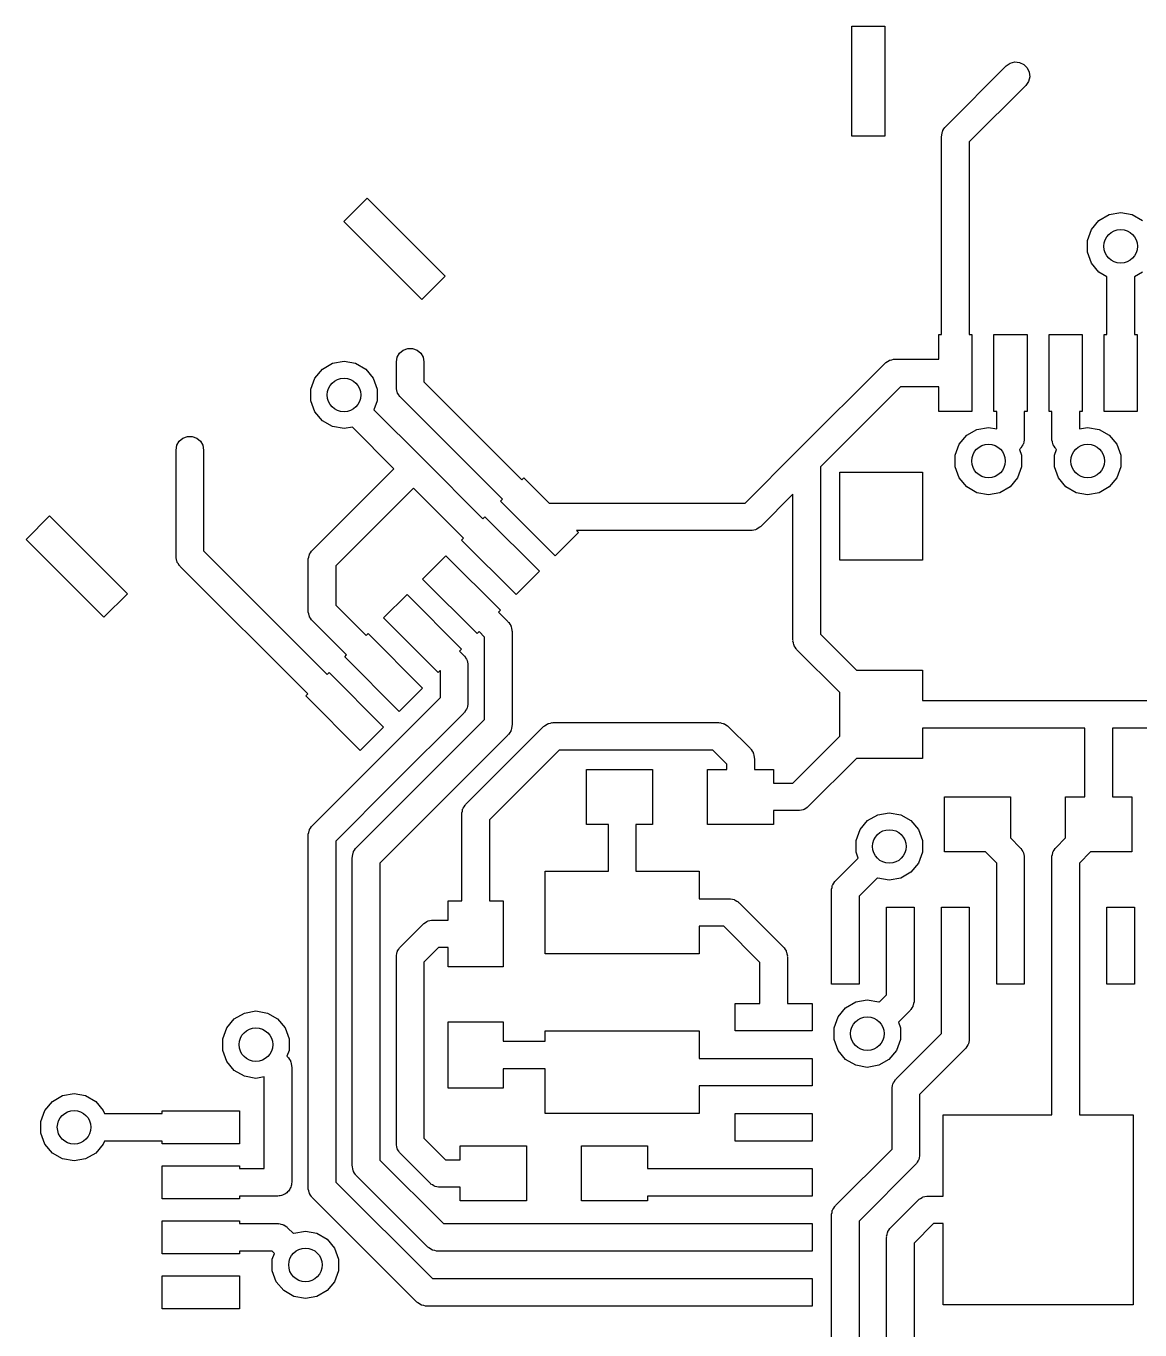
# Model space of a CAD drawing. Extents: x 80.2 to 131.1, y -111.7 to -88.6.
# Drawn here: x 90.81 to 100.92, y -101.09 to -89.25 of the extents above; entities that cross this region are included whole.
import ezdxf

# ---------------------------------------------------------------- set-up
doc = ezdxf.new("R2010")
doc.units = 0
doc.header["$MEASUREMENT"] = 0
doc.layers.add('BLACK', color=7, linetype='CONTINUOUS')

msp = doc.modelspace()

# ---------------------------------------------------------------- linework, layer by layer
at = {"layer": 'Black'}
for p, q in [((98.31, -90.25), (98.31, -89.25)), ((98.31, -89.25), (98.61, -89.25)), ((98.61, -89.25), (98.61, -90.25)), ((99.1616, -90.1616), (99.7116, -89.6116)), ((99.7116, -89.6116), (99.7472, -89.5867)), ((99.7472, -89.5867), (99.7891, -89.5755)), ((99.7891, -89.5755), (99.8324, -89.5793)), ((99.8324, -89.5793), (99.8717, -89.5976)), ((99.8717, -89.5976), (99.9024, -89.6283)), ((99.9024, -89.6283), (99.9207, -89.6676)), ((99.9245, -89.7109), (99.9133, -89.7528)), ((99.9207, -89.6676), (99.9245, -89.7109)), ((99.8884, -89.7884), (99.375, -90.3018)), ((99.9133, -89.7528), (99.8884, -89.7884)), ((99.1255, -90.2391), (99.1297, -90.2233)), ((99.1297, -90.2233), (99.1325, -90.2072)), ((99.1325, -90.2072), (99.1353, -90.2025)), ((99.1353, -90.2025), (99.1367, -90.1972)), ((99.1367, -90.1972), (99.1461, -90.1838)), ((99.1461, -90.1838), (99.1542, -90.1697)), ((99.1542, -90.1697), (99.1585, -90.1661)), ((99.1585, -90.1661), (99.1616, -90.1616)), ((98.61, -90.25), (98.31, -90.25)), ((99.125, -90.25), (99.126, -90.2446)), ((99.125, -92.05), (99.125, -90.25)), ((99.126, -90.2446), (99.1255, -90.2391)), ((99.375, -90.3018), (99.375, -92.05)), ((93.699, -91.0261), (93.9111, -90.814)), ((93.9111, -90.814), (94.6182, -91.5211)), ((94.4061, -91.7332), (93.699, -91.0261)), ((100.485, -91.097), (100.553, -91.0156)), ((100.553, -91.0156), (100.645, -90.9625)), ((100.645, -90.9625), (100.75, -90.944)), ((100.75, -90.944), (100.855, -90.9625)), ((100.855, -90.9625), (100.947, -91.0156)), ((100.449, -91.1969), (100.485, -91.097)), ((100.449, -91.3031), (100.449, -91.1969)), ((100.485, -91.403), (100.449, -91.3031)), ((100.553, -91.4844), (100.485, -91.403)), ((94.6182, -91.5211), (94.4061, -91.7332)), ((100.625, -91.5258), (100.553, -91.4844)), ((100.625, -92.05), (100.625, -91.5258)), ((100.947, -91.4844), (100.875, -91.5258)), ((100.875, -91.5258), (100.875, -92.05)), ((99.1, -92.275), (99.1, -92.05)), ((99.1, -92.05), (99.125, -92.05)), ((99.375, -92.05), (99.4, -92.05)), ((99.4, -92.05), (99.4, -92.75)), ((99.6, -92.75), (99.6, -92.05)), ((99.6, -92.05), (99.9, -92.05)), ((99.9, -92.05), (99.9, -92.75)), ((100.1, -92.75), (100.1, -92.05)), ((100.1, -92.05), (100.4, -92.05)), ((100.4, -92.05), (100.4, -92.75)), ((100.6, -92.75), (100.6, -92.05)), ((100.6, -92.05), (100.625, -92.05)), ((100.875, -92.05), (100.9, -92.05)), ((100.9, -92.05), (100.9, -92.75)), ((94.1825, -92.2572), (94.2042, -92.2197)), ((94.2042, -92.2197), (94.2375, -92.1917)), ((94.2375, -92.1917), (94.2783, -92.1769)), ((94.2783, -92.1769), (94.3217, -92.1769)), ((94.3217, -92.1769), (94.3625, -92.1917)), ((94.3625, -92.1917), (94.3958, -92.2197)), ((94.3958, -92.2197), (94.4175, -92.2572)), ((93.5033, -92.3656), (93.5954, -92.3125)), ((93.5954, -92.3125), (93.7, -92.294)), ((93.7, -92.294), (93.8046, -92.3125)), ((93.8046, -92.3125), (93.8967, -92.3656)), ((94.175, -92.3), (94.1825, -92.2572)), ((94.175, -92.5322), (94.175, -92.3)), ((94.4175, -92.2572), (94.425, -92.3)), ((94.425, -92.3), (94.425, -92.4805)), ((97.8116, -93.1116), (98.6116, -92.3116)), ((98.6116, -92.3116), (98.6161, -92.3085)), ((98.6161, -92.3085), (98.6197, -92.3042)), ((98.6197, -92.3042), (98.6338, -92.2961)), ((98.6338, -92.2961), (98.6472, -92.2867)), ((98.6472, -92.2867), (98.6525, -92.2853)), ((98.6525, -92.2853), (98.6572, -92.2825)), ((98.6572, -92.2825), (98.6733, -92.2797)), ((98.6733, -92.2797), (98.6891, -92.2755)), ((98.6891, -92.2755), (98.6946, -92.276)), ((98.6946, -92.276), (98.7, -92.275)), ((98.7, -92.275), (99.1, -92.275)), ((93.3987, -92.5469), (93.435, -92.447)), ((93.435, -92.447), (93.5033, -92.3656)), ((93.8967, -92.3656), (93.965, -92.447)), ((93.965, -92.447), (94.0013, -92.5469)), ((93.3987, -92.6531), (93.3987, -92.5469)), ((94.0013, -92.5469), (94.0013, -92.6531)), ((94.176, -92.5376), (94.175, -92.5322)), ((94.1755, -92.5431), (94.176, -92.5376)), ((94.1797, -92.5589), (94.1755, -92.5431)), ((94.1825, -92.575), (94.1797, -92.5589)), ((94.1853, -92.5797), (94.1825, -92.575)), ((94.1867, -92.5851), (94.1853, -92.5797)), ((94.1961, -92.5984), (94.1867, -92.5851)), ((94.425, -92.4805), (95.3147, -93.3702)), ((98.7518, -92.525), (98.025, -93.2518)), ((99.1, -92.525), (98.7518, -92.525)), ((99.1, -92.75), (99.1, -92.525)), ((93.435, -92.753), (93.3987, -92.6531)), ((94.0013, -92.6531), (93.9718, -92.7343)), ((94.2042, -92.6126), (94.1961, -92.5984)), ((94.2085, -92.6161), (94.2042, -92.6126)), ((94.2116, -92.6206), (94.2085, -92.6161)), ((95.138, -93.547), (94.2116, -92.6206)), ((93.5033, -92.8344), (93.435, -92.753)), ((93.9718, -92.7343), (94.4187, -93.1813)), ((99.4, -92.75), (99.1, -92.75)), ((99.625, -92.75), (99.6, -92.75)), ((99.625, -92.9073), (99.625, -92.75)), ((99.9, -92.75), (99.875, -92.75)), ((99.875, -92.75), (99.875, -93)), ((100.125, -92.75), (100.1, -92.75)), ((100.125, -93), (100.125, -92.75)), ((100.4, -92.75), (100.375, -92.75)), ((100.375, -92.75), (100.375, -92.9073)), ((100.9, -92.75), (100.6, -92.75)), ((93.5954, -92.8875), (93.5033, -92.8344)), ((93.7, -92.906), (93.5954, -92.8875)), ((93.7764, -92.8925), (93.7, -92.906)), ((94.1536, -93.2697), (93.7764, -92.8925)), ((99.3533, -92.9656), (99.4454, -92.9125)), ((99.4454, -92.9125), (99.55, -92.894)), ((99.55, -92.894), (99.625, -92.9073)), ((100.375, -92.9073), (100.45, -92.894)), ((100.45, -92.894), (100.555, -92.9125)), ((100.555, -92.9125), (100.647, -92.9656)), ((92.175, -93.1), (92.1825, -93.0572)), ((92.1825, -93.0572), (92.2042, -93.0197)), ((92.2042, -93.0197), (92.2375, -92.9917)), ((92.2375, -92.9917), (92.2783, -92.9769)), ((92.2783, -92.9769), (92.3217, -92.9769)), ((92.3217, -92.9769), (92.3625, -92.9917)), ((92.3625, -92.9917), (92.3958, -93.0197)), ((92.3958, -93.0197), (92.4175, -93.0572)), ((92.4175, -93.0572), (92.425, -93.1)), ((99.2487, -93.1469), (99.285, -93.047)), ((99.285, -93.047), (99.3533, -92.9656)), ((99.8539, -93.0662), (99.8458, -93.0803)), ((99.8633, -93.0528), (99.8539, -93.0662)), ((99.8647, -93.0475), (99.8633, -93.0528)), ((99.8675, -93.0428), (99.8647, -93.0475)), ((99.8703, -93.0267), (99.8675, -93.0428)), ((99.8745, -93.0109), (99.8703, -93.0267)), ((99.875, -93), (99.874, -93.0054)), ((99.874, -93.0054), (99.8745, -93.0109)), ((100.126, -93.0054), (100.125, -93)), ((100.125, -93.0109), (100.126, -93.0054)), ((100.13, -93.0267), (100.125, -93.0109)), ((100.133, -93.0428), (100.13, -93.0267)), ((100.135, -93.0475), (100.133, -93.0428)), ((100.137, -93.0528), (100.135, -93.0475)), ((100.146, -93.0662), (100.137, -93.0528)), ((100.154, -93.0803), (100.146, -93.0662)), ((100.647, -92.9656), (100.715, -93.047)), ((100.715, -93.047), (100.751, -93.1469)), ((92.175, -94.0678), (92.175, -93.1)), ((92.425, -93.1), (92.425, -94.016)), ((94.4187, -93.1813), (94.4187, -93.1813)), ((94.4187, -93.1813), (94.9612, -93.7237)), ((97.3422, -93.5811), (97.8116, -93.1116)), ((97.8116, -93.1116), (97.8116, -93.1116)), ((99.2487, -93.2531), (99.2487, -93.1469)), ((99.8384, -93.0884), (99.8323, -93.0945)), ((99.8323, -93.0945), (99.8513, -93.1469)), ((99.8415, -93.0839), (99.8384, -93.0884)), ((99.8458, -93.0803), (99.8415, -93.0839)), ((99.8513, -93.1469), (99.8513, -93.2531)), ((100.149, -93.1469), (100.168, -93.0945)), ((100.149, -93.2531), (100.149, -93.1469)), ((100.158, -93.0839), (100.154, -93.0803)), ((100.162, -93.0884), (100.158, -93.0839)), ((100.168, -93.0945), (100.162, -93.0884)), ((100.751, -93.1469), (100.751, -93.2531)), ((93.4116, -94.0116), (94.1536, -93.2697)), ((98.025, -93.2518), (98.025, -94.7732)), ((98.2, -94.1), (98.2, -93.3)), ((98.2, -93.3), (98.95, -93.3)), ((98.95, -93.3), (98.95, -94.1)), ((99.285, -93.353), (99.2487, -93.2531)), ((99.8513, -93.2531), (99.815, -93.353)), ((100.185, -93.353), (100.149, -93.2531)), ((100.751, -93.2531), (100.715, -93.353)), ((95.3147, -93.3702), (95.3324, -93.3525)), ((95.3324, -93.3525), (95.561, -93.5811)), ((99.3533, -93.4344), (99.285, -93.353)), ((99.815, -93.353), (99.7467, -93.4344)), ((100.253, -93.4344), (100.185, -93.353)), ((100.715, -93.353), (100.647, -93.4344)), ((94.3303, -93.4464), (93.625, -94.1518)), ((94.7844, -93.9005), (94.3303, -93.4464)), ((97.775, -93.5018), (97.4823, -93.7945)), ((97.775, -94.825), (97.775, -93.5018)), ((99.4454, -93.4875), (99.3533, -93.4344)), ((99.55, -93.506), (99.4454, -93.4875)), ((99.6546, -93.4875), (99.55, -93.506)), ((99.7467, -93.4344), (99.6546, -93.4875)), ((100.345, -93.4875), (100.253, -93.4344)), ((100.45, -93.506), (100.345, -93.4875)), ((100.555, -93.4875), (100.45, -93.506)), ((100.647, -93.4344), (100.555, -93.4875)), ((95.1203, -93.5646), (95.138, -93.547)), ((95.6153, -94.0596), (95.1203, -93.5646)), ((95.561, -93.5811), (97.3422, -93.5811)), ((90.814, -93.9111), (91.0261, -93.699)), ((91.0261, -93.699), (91.7332, -94.4061)), ((94.9612, -93.7237), (94.9789, -93.7061)), ((94.9789, -93.7061), (95.4738, -94.201)), ((95.8274, -93.8475), (95.6153, -94.0596)), ((97.3939, -93.8311), (95.811, -93.8311)), ((95.811, -93.8311), (95.8274, -93.8475)), ((97.3994, -93.8301), (97.3939, -93.8311)), ((97.4048, -93.8306), (97.3994, -93.8301)), ((97.4206, -93.8264), (97.4048, -93.8306)), ((97.4367, -93.8235), (97.4206, -93.8264)), ((97.4414, -93.8208), (97.4367, -93.8235)), ((97.4468, -93.8194), (97.4414, -93.8208)), ((97.4601, -93.81), (97.4468, -93.8194)), ((97.4743, -93.8018), (97.4601, -93.81)), ((97.4778, -93.7976), (97.4743, -93.8018)), ((97.4823, -93.7945), (97.4778, -93.7976)), ((91.5211, -94.6182), (90.814, -93.9111)), ((93.4085, -94.0161), (93.4116, -94.0116)), ((94.7667, -93.9182), (94.7844, -93.9005)), ((95.2617, -94.4132), (94.7667, -93.9182)), ((92.176, -94.0732), (92.175, -94.0678)), ((92.1755, -94.0787), (92.176, -94.0732)), ((92.1797, -94.0944), (92.1755, -94.0787)), ((92.1825, -94.1105), (92.1797, -94.0944)), ((92.1853, -94.1153), (92.1825, -94.1105)), ((92.1867, -94.1206), (92.1853, -94.1153)), ((92.1961, -94.134), (92.1867, -94.1206)), ((92.425, -94.016), (93.547, -95.138)), ((93.375, -94.1), (93.376, -94.0946)), ((93.375, -94.5607), (93.375, -94.1)), ((93.3755, -94.0891), (93.3797, -94.0733)), ((93.376, -94.0946), (93.3755, -94.0891)), ((93.3797, -94.0733), (93.3825, -94.0572)), ((93.3825, -94.0572), (93.3853, -94.0525)), ((93.3853, -94.0525), (93.3867, -94.0472)), ((93.3867, -94.0472), (93.3961, -94.0338)), ((93.3961, -94.0338), (93.4042, -94.0197)), ((93.4042, -94.0197), (93.4085, -94.0161)), ((94.4132, -94.2718), (94.6253, -94.0596)), ((94.6253, -94.0596), (95.1203, -94.5546)), ((98.95, -94.1), (98.2, -94.1)), ((92.2042, -94.1481), (92.1961, -94.134)), ((92.2085, -94.1517), (92.2042, -94.1481)), ((92.2116, -94.1562), (92.2085, -94.1517)), ((93.3702, -95.3147), (92.2116, -94.1562)), ((93.625, -94.1518), (93.625, -94.5089)), ((95.4738, -94.201), (95.2617, -94.4132)), ((94.9081, -94.7667), (94.4132, -94.2718)), ((91.7332, -94.4061), (91.5211, -94.6182)), ((94.0596, -94.6253), (94.2718, -94.4132)), ((94.2718, -94.4132), (94.7667, -94.9081)), ((93.376, -94.5661), (93.375, -94.5607)), ((93.3755, -94.5716), (93.376, -94.5661)), ((93.3797, -94.5873), (93.3755, -94.5716)), ((93.3825, -94.6034), (93.3797, -94.5873)), ((93.3853, -94.6082), (93.3825, -94.6034)), ((93.625, -94.5089), (93.9005, -94.7844)), ((95.1203, -94.5546), (95.1026, -94.5723)), ((95.1026, -94.5723), (95.1884, -94.6581)), ((93.3867, -94.6135), (93.3853, -94.6082)), ((93.3961, -94.6269), (93.3867, -94.6135)), ((93.4042, -94.641), (93.3961, -94.6269)), ((93.4085, -94.6445), (93.4042, -94.641)), ((93.4116, -94.649), (93.4085, -94.6445)), ((93.7237, -94.9612), (93.4116, -94.649)), ((94.5546, -95.1203), (94.0596, -94.6253)), ((95.1884, -94.6581), (95.1915, -94.6626)), ((95.1915, -94.6626), (95.1958, -94.6661)), ((95.1958, -94.6661), (95.2039, -94.6802)), ((95.2039, -94.6802), (95.2133, -94.6936)), ((95.2133, -94.6936), (95.2147, -94.6989)), ((95.2147, -94.6989), (95.2175, -94.7037)), ((95.2175, -94.7037), (95.2203, -94.7198)), ((95.2203, -94.7198), (95.2245, -94.7356)), ((93.9005, -94.7844), (93.9182, -94.7667)), ((93.9182, -94.7667), (94.4132, -95.2617)), ((94.9258, -94.749), (94.9081, -94.7667)), ((94.975, -94.7982), (94.9258, -94.749)), ((94.975, -95.5482), (94.975, -94.7982)), ((95.2245, -94.7356), (95.224, -94.741)), ((95.224, -94.741), (95.225, -94.7464)), ((95.225, -94.7464), (95.225, -95.6)), ((97.776, -94.8304), (97.775, -94.825)), ((97.7755, -94.8359), (97.776, -94.8304)), ((97.7797, -94.8517), (97.7755, -94.8359)), ((98.025, -94.7732), (98.3518, -95.1)), ((94.7667, -94.9081), (94.749, -94.9258)), ((94.749, -94.9258), (94.7884, -94.9652)), ((97.7825, -94.8678), (97.7797, -94.8517)), ((97.7853, -94.8725), (97.7825, -94.8678)), ((97.7867, -94.8778), (97.7853, -94.8725)), ((97.7961, -94.8912), (97.7867, -94.8778)), ((97.8042, -94.9053), (97.7961, -94.8912)), ((97.8085, -94.9089), (97.8042, -94.9053)), ((97.8116, -94.9134), (97.8085, -94.9089)), ((98.2, -95.3018), (97.8116, -94.9134)), ((93.7061, -94.9789), (93.7237, -94.9612)), ((94.201, -95.4738), (93.7061, -94.9789)), ((94.7884, -94.9652), (94.7915, -94.9697)), ((94.7915, -94.9697), (94.7958, -94.9732)), ((94.7958, -94.9732), (94.8039, -94.9873)), ((94.8039, -94.9873), (94.8133, -95.0007)), ((94.8133, -95.0007), (94.8147, -95.006)), ((94.8147, -95.006), (94.8175, -95.0108)), ((94.8175, -95.0108), (94.8203, -95.0269)), ((94.8203, -95.0269), (94.8245, -95.0427)), ((94.8245, -95.0427), (94.824, -95.0481)), ((94.824, -95.0481), (94.825, -95.0536)), ((94.825, -95.0536), (94.825, -95.4)), ((93.547, -95.138), (93.5646, -95.1203)), ((93.5646, -95.1203), (94.0596, -95.6153)), ((94.5723, -95.1026), (94.5546, -95.1203)), ((94.575, -95.1053), (94.5723, -95.1026)), ((94.575, -95.3482), (94.575, -95.1053)), ((98.3518, -95.1), (98.95, -95.1)), ((98.95, -95.1), (98.95, -95.375)), ((93.3525, -95.3324), (93.3702, -95.3147)), ((94.4132, -95.2617), (94.201, -95.4738)), ((98.2, -95.6982), (98.2, -95.3018)), ((93.8475, -95.8274), (93.3525, -95.3324)), ((93.9616, -95.9616), (94.575, -95.3482)), ((94.8203, -95.4267), (94.8175, -95.4428)), ((94.8245, -95.4109), (94.8203, -95.4267)), ((94.825, -95.4), (94.824, -95.4054)), ((94.824, -95.4054), (94.8245, -95.4109)), ((98.95, -95.375), (100.55, -95.375)), ((100.55, -95.375), (101.05, -95.375)), ((94.7884, -95.4884), (94.1384, -96.1384)), ((94.2616, -96.2616), (94.975, -95.5482)), ((94.7915, -95.4839), (94.7884, -95.4884)), ((94.7958, -95.4803), (94.7915, -95.4839)), ((94.8039, -95.4662), (94.7958, -95.4803)), ((94.8133, -95.4528), (94.8039, -95.4662)), ((94.8147, -95.4475), (94.8133, -95.4528)), ((94.8175, -95.4428), (94.8147, -95.4475)), ((94.0596, -95.6153), (93.8475, -95.8274)), ((94.806, -96.3172), (95.5116, -95.6116)), ((95.2039, -95.6662), (95.1958, -95.6803)), ((95.2133, -95.6528), (95.2039, -95.6662)), ((95.2147, -95.6475), (95.2133, -95.6528)), ((95.2175, -95.6428), (95.2147, -95.6475)), ((95.2203, -95.6267), (95.2175, -95.6428)), ((95.2245, -95.6109), (95.2203, -95.6267)), ((95.225, -95.6), (95.224, -95.6054)), ((95.224, -95.6054), (95.2245, -95.6109)), ((95.5116, -95.6116), (95.5161, -95.6085)), ((95.5161, -95.6085), (95.5197, -95.6042)), ((95.5197, -95.6042), (95.5338, -95.5961)), ((95.5338, -95.5961), (95.5472, -95.5867)), ((95.5472, -95.5867), (95.5525, -95.5853)), ((95.5525, -95.5853), (95.5572, -95.5825)), ((95.5572, -95.5825), (95.5733, -95.5797)), ((95.5733, -95.5797), (95.5891, -95.5755)), ((95.5891, -95.5755), (95.5946, -95.576)), ((95.5946, -95.576), (95.6, -95.575)), ((95.6, -95.575), (97.1, -95.575)), ((97.1, -95.575), (97.1054, -95.576)), ((97.1054, -95.576), (97.1109, -95.5755)), ((97.1109, -95.5755), (97.1267, -95.5797)), ((97.1267, -95.5797), (97.1428, -95.5825)), ((97.1428, -95.5825), (97.1475, -95.5853)), ((97.1475, -95.5853), (97.1528, -95.5867)), ((97.1528, -95.5867), (97.1662, -95.5961)), ((97.1662, -95.5961), (97.1803, -95.6042)), ((97.1803, -95.6042), (97.1839, -95.6085)), ((97.1839, -95.6085), (97.1884, -95.6116)), ((97.1884, -95.6116), (97.3884, -95.8116)), ((100.425, -95.625), (98.95, -95.625)), ((98.95, -95.625), (98.95, -95.9)), ((100.425, -96.25), (100.425, -95.625)), ((101.05, -95.625), (100.675, -95.625)), ((100.675, -95.625), (100.675, -96.25)), ((95.1884, -95.6884), (94.4384, -96.4384)), ((95.1915, -95.6839), (95.1884, -95.6884)), ((95.1958, -95.6803), (95.1915, -95.6839)), ((97.7732, -96.125), (98.2, -95.6982)), ((95.6518, -95.825), (95.0194, -96.4574)), ((97.0482, -95.825), (95.6518, -95.825)), ((97.175, -95.9518), (97.0482, -95.825)), ((97.3884, -95.8116), (97.3915, -95.8161)), ((97.3915, -95.8161), (97.3958, -95.8197)), ((97.3958, -95.8197), (97.4039, -95.8338)), ((97.4039, -95.8338), (97.4133, -95.8472)), ((97.4133, -95.8472), (97.4147, -95.8525)), ((97.4147, -95.8525), (97.4175, -95.8572)), ((97.4175, -95.8572), (97.4203, -95.8733)), ((97.4203, -95.8733), (97.4245, -95.8891)), ((97.4245, -95.8891), (97.424, -95.8946)), ((97.424, -95.8946), (97.425, -95.9)), ((97.425, -95.9), (97.425, -96)), ((98.3518, -95.9), (97.9134, -96.3384)), ((98.95, -95.9), (98.3518, -95.9)), ((93.4116, -96.5116), (93.9616, -95.9616)), ((93.9616, -95.9616), (93.9616, -95.9616)), ((95.9, -96.5), (95.9, -96)), ((95.9, -96), (96.5, -96)), ((96.5, -96), (96.5, -96.5)), ((97, -96.5), (97, -96)), ((97, -96), (97.175, -96)), ((97.175, -96), (97.175, -95.9518)), ((97.425, -96), (97.6, -96)), ((97.6, -96), (97.6, -96.125)), ((94.1384, -96.1384), (93.625, -96.6518)), ((94.1384, -96.1384), (94.1384, -96.1384)), ((97.6, -96.125), (97.7732, -96.125)), ((93.8116, -96.7116), (94.2616, -96.2616)), ((99.15, -96.75), (99.15, -96.25)), ((99.15, -96.25), (99.75, -96.25)), ((99.75, -96.25), (99.75, -96.6232)), ((100.25, -96.6232), (100.25, -96.25)), ((100.25, -96.25), (100.425, -96.25)), ((100.675, -96.25), (100.85, -96.25)), ((100.85, -96.25), (100.85, -96.75)), ((94.7699, -96.3947), (94.7741, -96.3789)), ((94.7741, -96.3789), (94.7769, -96.3628)), ((94.7769, -96.3628), (94.7797, -96.3581)), ((94.7797, -96.3581), (94.7811, -96.3528)), ((94.7811, -96.3528), (94.7905, -96.3394)), ((94.7905, -96.3394), (94.7986, -96.3253)), ((94.7986, -96.3253), (94.8029, -96.3217)), ((94.8029, -96.3217), (94.806, -96.3172)), ((97.825, -96.375), (97.6, -96.375)), ((97.6, -96.375), (97.6, -96.5)), ((97.8304, -96.374), (97.825, -96.375)), ((97.8359, -96.3745), (97.8304, -96.374)), ((97.8517, -96.3703), (97.8359, -96.3745)), ((97.8678, -96.3675), (97.8517, -96.3703)), ((97.8725, -96.3647), (97.8678, -96.3675)), ((97.8778, -96.3633), (97.8725, -96.3647)), ((97.8912, -96.3539), (97.8778, -96.3633)), ((97.9053, -96.3458), (97.8912, -96.3539)), ((97.9089, -96.3415), (97.9053, -96.3458)), ((97.9134, -96.3384), (97.9089, -96.3415)), ((94.4384, -96.4384), (94.025, -96.8518)), ((94.7694, -96.4056), (94.7704, -96.4002)), ((94.7694, -97.194), (94.7694, -96.4056)), ((94.7704, -96.4002), (94.7699, -96.3947)), ((95.0194, -96.4574), (95.0194, -97.194)), ((96.1, -96.5), (95.9, -96.5)), ((96.1, -96.925), (96.1, -96.5)), ((96.5, -96.5), (96.35, -96.5)), ((96.35, -96.5), (96.35, -96.925)), ((97.6, -96.5), (97, -96.5)), ((98.385, -96.547), (98.4533, -96.4656)), ((98.4533, -96.4656), (98.5454, -96.4125)), ((98.5454, -96.4125), (98.65, -96.394)), ((98.65, -96.394), (98.7546, -96.4125)), ((98.7546, -96.4125), (98.8467, -96.4656)), ((98.8467, -96.4656), (98.915, -96.547)), ((93.375, -96.6), (93.376, -96.5946)), ((93.375, -99.8), (93.375, -96.6)), ((93.3755, -96.5891), (93.3797, -96.5733)), ((93.376, -96.5946), (93.3755, -96.5891)), ((93.3797, -96.5733), (93.3825, -96.5572)), ((93.3825, -96.5572), (93.3853, -96.5525)), ((93.3853, -96.5525), (93.3867, -96.5472)), ((93.3867, -96.5472), (93.3961, -96.5338)), ((93.3961, -96.5338), (93.4042, -96.5197)), ((93.4042, -96.5197), (93.4085, -96.5161)), ((93.4085, -96.5161), (93.4116, -96.5116)), ((98.3487, -96.6469), (98.385, -96.547)), ((98.915, -96.547), (98.9513, -96.6469)), ((93.625, -96.6518), (93.625, -99.7482)), ((93.7867, -96.7472), (93.7961, -96.7338)), ((93.7961, -96.7338), (93.8042, -96.7197)), ((93.8042, -96.7197), (93.8085, -96.7161)), ((93.8085, -96.7161), (93.8116, -96.7116)), ((98.3487, -96.7531), (98.3487, -96.6469)), ((98.9513, -96.6469), (98.9513, -96.7531)), ((99.75, -96.6232), (99.8384, -96.7116)), ((99.8384, -96.7116), (99.8415, -96.7161)), ((99.8415, -96.7161), (99.8458, -96.7197)), ((99.8458, -96.7197), (99.8539, -96.7338)), ((99.8539, -96.7338), (99.8633, -96.7472)), ((100.137, -96.7472), (100.146, -96.7338)), ((100.146, -96.7338), (100.154, -96.7197)), ((100.154, -96.7197), (100.158, -96.7161)), ((100.158, -96.7161), (100.162, -96.7116)), ((100.162, -96.7116), (100.25, -96.6232)), ((93.775, -96.8), (93.776, -96.7946)), ((93.775, -99.6), (93.775, -96.8)), ((93.7755, -96.7891), (93.7797, -96.7733)), ((93.776, -96.7946), (93.7755, -96.7891)), ((93.7797, -96.7733), (93.7825, -96.7572)), ((93.7825, -96.7572), (93.7853, -96.7525)), ((93.7853, -96.7525), (93.7867, -96.7472)), ((94.025, -96.8518), (94.025, -99.5482)), ((98.1616, -97.0116), (98.3677, -96.8055)), ((98.3677, -96.8055), (98.3487, -96.7531)), ((98.915, -96.853), (98.8467, -96.9344)), ((98.9513, -96.7531), (98.915, -96.853)), ((99.5232, -96.75), (99.15, -96.75)), ((99.625, -96.8518), (99.5232, -96.75)), ((99.625, -97.25), (99.625, -96.8518)), ((99.8633, -96.7472), (99.8647, -96.7525)), ((99.8647, -96.7525), (99.8675, -96.7572)), ((99.8675, -96.7572), (99.8703, -96.7733)), ((99.8703, -96.7733), (99.8745, -96.7891)), ((99.8745, -96.7891), (99.874, -96.7946)), ((99.874, -96.7946), (99.875, -96.8)), ((99.875, -96.8), (99.875, -97.25)), ((100.125, -96.7891), (100.13, -96.7733)), ((100.126, -96.7946), (100.125, -96.7891)), ((100.125, -96.8), (100.126, -96.7946)), ((100.125, -97.25), (100.125, -96.8)), ((100.13, -96.7733), (100.133, -96.7572)), ((100.133, -96.7572), (100.135, -96.7525)), ((100.135, -96.7525), (100.137, -96.7472)), ((100.477, -96.75), (100.375, -96.8518)), ((100.375, -96.8518), (100.375, -97.25)), ((100.85, -96.75), (100.477, -96.75)), ((95.525, -97.675), (95.525, -96.925)), ((95.525, -96.925), (96.1, -96.925)), ((96.35, -96.925), (96.925, -96.925)), ((96.925, -96.925), (96.925, -97.175)), ((98.8467, -96.9344), (98.7546, -96.9875)), ((98.1255, -97.0891), (98.1297, -97.0733)), ((98.126, -97.0946), (98.1255, -97.0891)), ((98.1297, -97.0733), (98.1325, -97.0572)), ((98.1325, -97.0572), (98.1353, -97.0525)), ((98.1353, -97.0525), (98.1367, -97.0472)), ((98.1367, -97.0472), (98.1461, -97.0338)), ((98.1461, -97.0338), (98.1542, -97.0197)), ((98.1542, -97.0197), (98.1585, -97.0161)), ((98.1585, -97.0161), (98.1616, -97.0116)), ((98.5415, -96.9853), (98.375, -97.1518)), ((98.5454, -96.9875), (98.5415, -96.9853)), ((98.65, -97.006), (98.5454, -96.9875)), ((98.7546, -96.9875), (98.65, -97.006)), ((94.6444, -97.369), (94.6444, -97.194)), ((94.6444, -97.194), (94.7694, -97.194)), ((95.0194, -97.194), (95.1444, -97.194)), ((95.1444, -97.194), (95.1444, -97.794)), ((96.925, -97.175), (97.1984, -97.175)), ((97.1984, -97.175), (97.2038, -97.176)), ((97.2038, -97.176), (97.2093, -97.1755)), ((97.2093, -97.1755), (97.2251, -97.1797)), ((97.2251, -97.1797), (97.2412, -97.1825)), ((97.2412, -97.1825), (97.2459, -97.1853)), ((97.2459, -97.1853), (97.2512, -97.1867)), ((97.2512, -97.1867), (97.2646, -97.1961)), ((97.2646, -97.1961), (97.2787, -97.2042)), ((97.2787, -97.2042), (97.2823, -97.2085)), ((97.2823, -97.2085), (97.2868, -97.2116)), ((98.125, -97.1), (98.126, -97.0946)), ((98.125, -97.25), (98.125, -97.1)), ((98.375, -97.1518), (98.375, -97.25)), ((97.2868, -97.2116), (97.6884, -97.6132)), ((98.125, -97.95), (98.125, -97.25)), ((98.375, -97.25), (98.375, -97.95)), ((98.625, -97.6), (98.625, -97.25)), ((98.625, -97.25), (98.875, -97.25)), ((98.875, -97.25), (98.875, -97.95)), ((99.125, -97.6), (99.125, -97.25)), ((99.125, -97.25), (99.375, -97.25)), ((99.375, -97.25), (99.375, -97.95)), ((99.625, -97.95), (99.625, -97.25)), ((99.875, -97.25), (99.875, -97.95)), ((100.125, -97.6), (100.125, -97.25)), ((100.375, -97.25), (100.375, -97.95)), ((100.625, -97.95), (100.625, -97.25)), ((100.625, -97.25), (100.875, -97.25)), ((100.875, -97.25), (100.875, -97.95)), ((94.2116, -97.6116), (94.4176, -97.4056)), ((94.4176, -97.4056), (94.4221, -97.4025)), ((94.4221, -97.4025), (94.4257, -97.3982)), ((94.4257, -97.3982), (94.4398, -97.3901)), ((94.4398, -97.3901), (94.4532, -97.3807)), ((94.4532, -97.3807), (94.4585, -97.3793)), ((94.4585, -97.3793), (94.4632, -97.3765)), ((94.4632, -97.3765), (94.4793, -97.3737)), ((94.4793, -97.3737), (94.4951, -97.3695)), ((94.4951, -97.3695), (94.5006, -97.37)), ((94.5006, -97.37), (94.506, -97.369)), ((94.506, -97.369), (94.6444, -97.369)), ((97.1466, -97.425), (96.925, -97.425)), ((96.925, -97.425), (96.925, -97.675)), ((97.475, -97.7534), (97.1466, -97.425)), ((94.1755, -97.6891), (94.1797, -97.6733)), ((94.1797, -97.6733), (94.1825, -97.6572)), ((94.1825, -97.6572), (94.1853, -97.6525)), ((94.1853, -97.6525), (94.1867, -97.6472)), ((94.1867, -97.6472), (94.1961, -97.6338)), ((94.1961, -97.6338), (94.2042, -97.6197)), ((94.2042, -97.6197), (94.2085, -97.6161)), ((94.2085, -97.6161), (94.2116, -97.6116)), ((94.5578, -97.619), (94.425, -97.7518)), ((94.6444, -97.619), (94.5578, -97.619)), ((94.6444, -97.794), (94.6444, -97.619)), ((96.925, -97.675), (95.525, -97.675)), ((97.6884, -97.6132), (97.6915, -97.6177)), ((97.6915, -97.6177), (97.6958, -97.6213)), ((97.6958, -97.6213), (97.7039, -97.6354)), ((97.7039, -97.6354), (97.7133, -97.6488)), ((97.7133, -97.6488), (97.7147, -97.6541)), ((97.7147, -97.6541), (97.7175, -97.6588)), ((97.7175, -97.6588), (97.7203, -97.6749)), ((97.7203, -97.6749), (97.7245, -97.6907)), ((98.625, -98.0482), (98.625, -97.6)), ((99.125, -98.3982), (99.125, -97.6)), ((100.125, -99.1375), (100.125, -97.6)), ((94.175, -97.7), (94.176, -97.6946)), ((94.175, -99.4), (94.175, -97.7)), ((94.176, -97.6946), (94.1755, -97.6891)), ((94.425, -97.7518), (94.425, -99.3482)), ((95.1444, -97.794), (94.6444, -97.794)), ((97.475, -98.125), (97.475, -97.7534)), ((97.7245, -97.6907), (97.724, -97.6962)), ((97.724, -97.6962), (97.725, -97.7016)), ((97.725, -97.7016), (97.725, -98.125)), ((98.375, -97.95), (98.125, -97.95)), ((98.875, -97.95), (98.875, -98.1)), ((99.375, -97.95), (99.375, -98.45)), ((99.875, -97.95), (99.625, -97.95)), ((100.375, -97.95), (100.375, -99.1375)), ((100.875, -97.95), (100.625, -97.95)), ((97.25, -98.375), (97.25, -98.125)), ((97.25, -98.125), (97.475, -98.125)), ((97.725, -98.125), (97.95, -98.125)), ((97.95, -98.125), (97.95, -98.375)), ((98.2533, -98.1656), (98.3454, -98.1125)), ((98.3454, -98.1125), (98.45, -98.094)), ((98.45, -98.094), (98.5546, -98.1125)), ((98.5546, -98.1125), (98.5585, -98.1147)), ((98.5585, -98.1147), (98.625, -98.0482)), ((98.8633, -98.1528), (98.8539, -98.1662)), ((98.8647, -98.1475), (98.8633, -98.1528)), ((98.8675, -98.1428), (98.8647, -98.1475)), ((98.8703, -98.1267), (98.8675, -98.1428)), ((98.8745, -98.1109), (98.8703, -98.1267)), ((98.875, -98.1), (98.874, -98.1054)), ((98.874, -98.1054), (98.8745, -98.1109)), ((92.635, -98.347), (92.7033, -98.2656)), ((92.7033, -98.2656), (92.7954, -98.2125)), ((92.7954, -98.2125), (92.9, -98.194)), ((92.9, -98.194), (93.0046, -98.2125)), ((93.0046, -98.2125), (93.0967, -98.2656)), ((93.0967, -98.2656), (93.165, -98.347)), ((98.1487, -98.3469), (98.185, -98.247)), ((98.185, -98.247), (98.2533, -98.1656)), ((98.8384, -98.1884), (98.7323, -98.2945)), ((98.8415, -98.1839), (98.8384, -98.1884)), ((98.8458, -98.1803), (98.8415, -98.1839)), ((98.8539, -98.1662), (98.8458, -98.1803)), ((92.5987, -98.4469), (92.635, -98.347)), ((93.165, -98.347), (93.2013, -98.4469)), ((94.6444, -98.894), (94.6444, -98.294)), ((94.6444, -98.294), (95.1444, -98.294)), ((95.1444, -98.294), (95.1444, -98.469)), ((95.525, -98.469), (95.525, -98.375)), ((95.525, -98.375), (96.925, -98.375)), ((96.925, -98.375), (96.925, -98.625)), ((97.95, -98.375), (97.25, -98.375)), ((98.1487, -98.4531), (98.1487, -98.3469)), ((98.7323, -98.2945), (98.7513, -98.3469)), ((98.7513, -98.3469), (98.7513, -98.4531)), ((92.5987, -98.5531), (92.5987, -98.4469)), ((93.2013, -98.4469), (93.2013, -98.5531)), ((95.1444, -98.469), (95.525, -98.469)), ((98.185, -98.553), (98.1487, -98.4531)), ((98.7116, -98.8116), (99.125, -98.3982)), ((98.7513, -98.4531), (98.715, -98.553)), ((99.3633, -98.5028), (99.3539, -98.5162)), ((99.3647, -98.4975), (99.3633, -98.5028)), ((99.3675, -98.4928), (99.3647, -98.4975)), ((99.3703, -98.4767), (99.3675, -98.4928)), ((99.3745, -98.4609), (99.3703, -98.4767)), ((99.375, -98.45), (99.374, -98.4554)), ((99.374, -98.4554), (99.3745, -98.4609)), ((92.635, -98.653), (92.5987, -98.5531)), ((93.2013, -98.5531), (93.1823, -98.6055)), ((93.1823, -98.6055), (93.1884, -98.6116)), ((93.1884, -98.6116), (93.1915, -98.6161)), ((93.1915, -98.6161), (93.1958, -98.6197)), ((93.1958, -98.6197), (93.2039, -98.6338)), ((96.925, -98.625), (97.6, -98.625)), ((97.6, -98.625), (97.95, -98.625)), ((97.95, -98.625), (97.95, -98.875)), ((98.2533, -98.6344), (98.185, -98.553)), ((98.715, -98.553), (98.6467, -98.6344)), ((99.3384, -98.5384), (98.925, -98.9518)), ((99.3415, -98.5339), (99.3384, -98.5384)), ((99.3458, -98.5303), (99.3415, -98.5339)), ((99.3539, -98.5162), (99.3458, -98.5303)), ((92.7033, -98.7344), (92.635, -98.653)), ((92.7954, -98.7875), (92.7033, -98.7344)), ((93.2039, -98.6338), (93.2133, -98.6472)), ((93.2133, -98.6472), (93.2147, -98.6525)), ((93.2147, -98.6525), (93.2175, -98.6572)), ((93.2175, -98.6572), (93.2203, -98.6733)), ((93.2203, -98.6733), (93.2245, -98.6891)), ((93.2245, -98.6891), (93.224, -98.6946)), ((93.224, -98.6946), (93.225, -98.7)), ((93.225, -98.7), (93.225, -99.75)), ((95.525, -98.719), (95.1444, -98.719)), ((95.1444, -98.719), (95.1444, -98.894)), ((95.525, -99.125), (95.525, -98.719)), ((98.3454, -98.6875), (98.2533, -98.6344)), ((98.45, -98.706), (98.3454, -98.6875)), ((98.5546, -98.6875), (98.45, -98.706)), ((98.6467, -98.6344), (98.5546, -98.6875)), ((92.9, -98.806), (92.7954, -98.7875)), ((92.975, -98.7927), (92.9, -98.806)), ((92.975, -99.625), (92.975, -98.7927)), ((98.6797, -98.8733), (98.6825, -98.8572)), ((98.6825, -98.8572), (98.6853, -98.8525)), ((98.6853, -98.8525), (98.6867, -98.8472)), ((98.6867, -98.8472), (98.6961, -98.8338)), ((98.6961, -98.8338), (98.7042, -98.8197)), ((98.7042, -98.8197), (98.7085, -98.8161)), ((98.7085, -98.8161), (98.7116, -98.8116)), ((91.0533, -99.0156), (91.1454, -98.9625)), ((91.1454, -98.9625), (91.25, -98.944)), ((91.25, -98.944), (91.3546, -98.9625)), ((91.3546, -98.9625), (91.4467, -99.0156)), ((95.1444, -98.894), (94.6444, -98.894)), ((97.25, -98.875), (96.925, -98.875)), ((96.925, -98.875), (96.925, -99.125)), ((97.95, -98.875), (97.25, -98.875)), ((98.675, -98.9), (98.676, -98.8946)), ((98.675, -99.4482), (98.675, -98.9)), ((98.6755, -98.8891), (98.6797, -98.8733)), ((98.676, -98.8946), (98.6755, -98.8891)), ((98.925, -98.9518), (98.925, -99.5)), ((90.9487, -99.1969), (90.985, -99.097)), ((90.985, -99.097), (91.0533, -99.0156)), ((91.4467, -99.0156), (91.515, -99.097)), ((91.515, -99.097), (91.5252, -99.125)), ((92.05, -99.125), (92.05, -99.1)), ((92.05, -99.1), (92.75, -99.1)), ((92.75, -99.1), (92.75, -99.4)), ((90.9487, -99.3031), (90.9487, -99.1969)), ((91.5252, -99.125), (92.05, -99.125)), ((96.925, -99.125), (95.525, -99.125)), ((97.25, -99.375), (97.25, -99.125)), ((97.25, -99.125), (97.95, -99.125)), ((97.95, -99.125), (97.95, -99.375)), ((99.1375, -99.875), (99.1375, -99.1375)), ((99.1375, -99.1375), (100.125, -99.1375)), ((100.375, -99.1375), (100.862, -99.1375)), ((100.862, -99.1375), (100.862, -100.862)), ((90.985, -99.403), (90.9487, -99.3031)), ((91.0533, -99.4844), (90.985, -99.403)), ((91.515, -99.403), (91.4467, -99.4844)), ((91.5252, -99.375), (91.515, -99.403)), ((92.05, -99.375), (91.5252, -99.375)), ((92.05, -99.4), (92.05, -99.375)), ((92.75, -99.4), (92.05, -99.4)), ((94.176, -99.4054), (94.175, -99.4)), ((94.1755, -99.4109), (94.176, -99.4054)), ((94.1797, -99.4267), (94.1755, -99.4109)), ((94.1825, -99.4428), (94.1797, -99.4267)), ((94.1853, -99.4475), (94.1825, -99.4428)), ((94.1867, -99.4528), (94.1853, -99.4475)), ((94.1961, -99.4662), (94.1867, -99.4528)), ((94.425, -99.3482), (94.6214, -99.5446)), ((94.7556, -99.5446), (94.7556, -99.4196)), ((94.7556, -99.4196), (95.3556, -99.4196)), ((95.3556, -99.4196), (95.3556, -99.9196)), ((95.8556, -99.9196), (95.8556, -99.4196)), ((95.8556, -99.4196), (96.4556, -99.4196)), ((96.4556, -99.4196), (96.4556, -99.625)), ((97.95, -99.375), (97.25, -99.375)), ((98.1616, -99.9616), (98.675, -99.4482)), ((91.1454, -99.5375), (91.0533, -99.4844)), ((91.25, -99.556), (91.1454, -99.5375)), ((91.3546, -99.5375), (91.25, -99.556)), ((91.4467, -99.4844), (91.3546, -99.5375)), ((94.025, -99.5482), (94.6018, -100.125)), ((94.2042, -99.4803), (94.1961, -99.4662)), ((94.2085, -99.4839), (94.2042, -99.4803)), ((94.2116, -99.4884), (94.2085, -99.4839)), ((94.4812, -99.758), (94.2116, -99.4884)), ((94.6214, -99.5446), (94.7556, -99.5446)), ((98.9039, -99.5662), (98.8958, -99.5803)), ((98.9133, -99.5528), (98.9039, -99.5662)), ((98.9147, -99.5475), (98.9133, -99.5528)), ((98.9175, -99.5428), (98.9147, -99.5475)), ((98.9203, -99.5267), (98.9175, -99.5428)), ((98.9245, -99.5109), (98.9203, -99.5267)), ((98.925, -99.5), (98.924, -99.5054)), ((98.924, -99.5054), (98.9245, -99.5109)), ((92.05, -99.9), (92.05, -99.6)), ((92.05, -99.6), (92.75, -99.6)), ((92.75, -99.6), (92.75, -99.625)), ((92.75, -99.625), (92.975, -99.625)), ((93.776, -99.6054), (93.775, -99.6)), ((93.7755, -99.6109), (93.776, -99.6054)), ((93.7797, -99.6267), (93.7755, -99.6109)), ((93.7825, -99.6428), (93.7797, -99.6267)), ((93.7853, -99.6475), (93.7825, -99.6428)), ((93.7867, -99.6528), (93.7853, -99.6475)), ((93.7961, -99.6662), (93.7867, -99.6528)), ((93.8042, -99.6803), (93.7961, -99.6662)), ((93.8085, -99.6839), (93.8042, -99.6803)), ((93.8116, -99.6884), (93.8085, -99.6839)), ((94.4616, -100.338), (93.8116, -99.6884)), ((96.4556, -99.625), (97.6, -99.625)), ((97.6, -99.625), (97.95, -99.625)), ((97.95, -99.625), (97.95, -99.875)), ((98.8884, -99.5884), (98.375, -100.102)), ((98.8915, -99.5839), (98.8884, -99.5884)), ((98.8958, -99.5803), (98.8915, -99.5839)), ((93.2083, -99.8125), (93.2012, -99.8209)), ((93.212, -99.8022), (93.2083, -99.8125)), ((93.2175, -99.7928), (93.212, -99.8022)), ((93.2194, -99.782), (93.2175, -99.7928)), ((93.2231, -99.7717), (93.2194, -99.782)), ((93.225, -99.75), (93.2231, -99.7608)), ((93.2231, -99.7608), (93.2231, -99.7717)), ((93.376, -99.8054), (93.375, -99.8)), ((93.3755, -99.8109), (93.376, -99.8054)), ((93.3797, -99.8267), (93.3755, -99.8109)), ((93.625, -99.7482), (94.5018, -100.625)), ((94.4857, -99.7611), (94.4812, -99.758)), ((94.4893, -99.7654), (94.4857, -99.7611)), ((94.5034, -99.7735), (94.4893, -99.7654)), ((94.5168, -99.7829), (94.5034, -99.7735)), ((94.5221, -99.7843), (94.5168, -99.7829)), ((94.5268, -99.7871), (94.5221, -99.7843)), ((94.5429, -99.7899), (94.5268, -99.7871)), ((94.5587, -99.7941), (94.5429, -99.7899)), ((94.5642, -99.7936), (94.5587, -99.7941)), ((94.5696, -99.7946), (94.5642, -99.7936)), ((94.7556, -99.7946), (94.5696, -99.7946)), ((94.7556, -99.9196), (94.7556, -99.7946)), ((92.75, -99.9), (92.05, -99.9)), ((93.1, -99.875), (92.75, -99.875)), ((92.75, -99.875), (92.75, -99.9)), ((93.1108, -99.8731), (93.1, -99.875)), ((93.1217, -99.8731), (93.1108, -99.8731)), ((93.132, -99.8694), (93.1217, -99.8731)), ((93.1428, -99.8675), (93.132, -99.8694)), ((93.1522, -99.862), (93.1428, -99.8675)), ((93.1625, -99.8583), (93.1522, -99.862)), ((93.1709, -99.8512), (93.1625, -99.8583)), ((93.1803, -99.8458), (93.1709, -99.8512)), ((93.1874, -99.8374), (93.1803, -99.8458)), ((93.1958, -99.8303), (93.1874, -99.8374)), ((93.2012, -99.8209), (93.1958, -99.8303)), ((93.3825, -99.8428), (93.3797, -99.8267)), ((93.3853, -99.8475), (93.3825, -99.8428)), ((93.3867, -99.8528), (93.3853, -99.8475)), ((93.3961, -99.8662), (93.3867, -99.8528)), ((93.4042, -99.8803), (93.3961, -99.8662)), ((93.4085, -99.8839), (93.4042, -99.8803)), ((93.4116, -99.8884), (93.4085, -99.8839)), ((94.3616, -100.838), (93.4116, -99.8884)), ((95.3556, -99.9196), (94.7556, -99.9196)), ((96.4556, -99.9196), (95.8556, -99.9196)), ((97.25, -99.875), (96.4556, -99.875)), ((96.4556, -99.875), (96.4556, -99.9196)), ((97.95, -99.875), (97.25, -99.875)), ((98.6616, -100.162), (98.9116, -99.9116)), ((98.9116, -99.9116), (98.9161, -99.9085)), ((98.9161, -99.9085), (98.9197, -99.9042)), ((98.9197, -99.9042), (98.9338, -99.8961)), ((98.9338, -99.8961), (98.9472, -99.8867)), ((98.9472, -99.8867), (98.9525, -99.8853)), ((98.9525, -99.8853), (98.9572, -99.8825)), ((98.9572, -99.8825), (98.9733, -99.8797)), ((98.9733, -99.8797), (98.9891, -99.8755)), ((98.9891, -99.8755), (98.9946, -99.876)), ((98.9946, -99.876), (99, -99.875)), ((99, -99.875), (99.1375, -99.875)), ((98.125, -100.05), (98.126, -100.045)), ((98.125, -102.05), (98.125, -100.05)), ((98.1255, -100.039), (98.1297, -100.023)), ((98.126, -100.045), (98.1255, -100.039)), ((98.1297, -100.023), (98.1325, -100.007)), ((98.1325, -100.007), (98.1353, -100.002)), ((98.1353, -100.002), (98.1367, -99.9972)), ((98.1367, -99.9972), (98.1461, -99.9838)), ((98.1461, -99.9838), (98.1542, -99.9697)), ((98.1542, -99.9697), (98.1585, -99.9661)), ((98.1585, -99.9661), (98.1616, -99.9616)), ((92.05, -100.4), (92.05, -100.1)), ((92.05, -100.1), (92.75, -100.1)), ((92.75, -100.1), (92.75, -100.125)), ((92.75, -100.125), (93.1, -100.125)), ((93.1, -100.125), (93.1054, -100.126)), ((93.1054, -100.126), (93.1109, -100.125)), ((93.1109, -100.125), (93.1267, -100.13)), ((93.1267, -100.13), (93.1428, -100.133)), ((93.1428, -100.133), (93.1475, -100.135)), ((93.1475, -100.135), (93.1528, -100.137)), ((93.1528, -100.137), (93.1662, -100.146)), ((93.1662, -100.146), (93.1803, -100.154)), ((93.1803, -100.154), (93.1839, -100.158)), ((93.1839, -100.158), (93.1884, -100.162)), ((93.1884, -100.162), (93.2415, -100.215)), ((94.6018, -100.125), (97.6, -100.125)), ((97.6, -100.125), (97.95, -100.125)), ((97.95, -100.125), (97.95, -100.375)), ((98.375, -100.102), (98.375, -102.05)), ((98.6461, -100.184), (98.6542, -100.17)), ((98.6542, -100.17), (98.6585, -100.166)), ((98.6585, -100.166), (98.6616, -100.162)), ((99.0518, -100.125), (98.875, -100.302)), ((99.1375, -100.125), (99.0518, -100.125)), ((99.1375, -100.862), (99.1375, -100.125)), ((93.2415, -100.215), (93.2454, -100.212)), ((93.2454, -100.212), (93.35, -100.194)), ((93.35, -100.194), (93.4546, -100.212)), ((93.4546, -100.212), (93.5467, -100.266)), ((93.5467, -100.266), (93.615, -100.347)), ((98.625, -100.25), (98.626, -100.245)), ((98.625, -102.05), (98.625, -100.25)), ((98.6255, -100.239), (98.6297, -100.223)), ((98.626, -100.245), (98.6255, -100.239)), ((98.6297, -100.223), (98.6325, -100.207)), ((98.6325, -100.207), (98.6353, -100.202)), ((98.6353, -100.202), (98.6367, -100.197)), ((98.6367, -100.197), (98.6461, -100.184)), ((92.75, -100.4), (92.05, -100.4)), ((93.0482, -100.375), (92.75, -100.375)), ((92.75, -100.375), (92.75, -100.4)), ((93.0677, -100.395), (93.0482, -100.375)), ((93.0487, -100.447), (93.0677, -100.395)), ((93.615, -100.347), (93.6513, -100.447)), ((94.4661, -100.342), (94.4616, -100.338)), ((94.4697, -100.346), (94.4661, -100.342)), ((94.4838, -100.354), (94.4697, -100.346)), ((94.4972, -100.363), (94.4838, -100.354)), ((94.5025, -100.365), (94.4972, -100.363)), ((94.5072, -100.367), (94.5025, -100.365)), ((94.5233, -100.37), (94.5072, -100.367)), ((94.5391, -100.375), (94.5233, -100.37)), ((94.5446, -100.374), (94.5391, -100.375)), ((94.55, -100.375), (94.5446, -100.374)), ((97.25, -100.375), (94.55, -100.375)), ((97.6, -100.375), (97.25, -100.375)), ((97.95, -100.375), (97.6, -100.375)), ((98.875, -100.302), (98.875, -102.05)), ((93.0487, -100.553), (93.0487, -100.447)), ((93.6513, -100.447), (93.6513, -100.553)), ((92.05, -100.9), (92.05, -100.6)), ((92.05, -100.6), (92.75, -100.6)), ((92.75, -100.6), (92.75, -100.9)), ((93.085, -100.653), (93.0487, -100.553)), ((93.6513, -100.553), (93.615, -100.653)), ((94.5018, -100.625), (97.6, -100.625)), ((97.6, -100.625), (97.95, -100.625)), ((97.95, -100.625), (97.95, -100.875)), ((93.1533, -100.734), (93.085, -100.653)), ((93.2454, -100.788), (93.1533, -100.734)), ((93.5467, -100.734), (93.4546, -100.788)), ((93.615, -100.653), (93.5467, -100.734)), ((93.35, -100.806), (93.2454, -100.788)), ((93.4546, -100.788), (93.35, -100.806)), ((94.3661, -100.842), (94.3616, -100.838)), ((94.3697, -100.846), (94.3661, -100.842)), ((94.3838, -100.854), (94.3697, -100.846)), ((94.3972, -100.863), (94.3838, -100.854)), ((94.4025, -100.865), (94.3972, -100.863)), ((94.4072, -100.867), (94.4025, -100.865)), ((94.4233, -100.87), (94.4072, -100.867)), ((94.4391, -100.875), (94.4233, -100.87)), ((94.4446, -100.874), (94.4391, -100.875)), ((94.45, -100.875), (94.4446, -100.874)), ((97.25, -100.875), (94.45, -100.875)), ((97.6, -100.875), (97.25, -100.875)), ((97.95, -100.875), (97.6, -100.875)), ((100.862, -100.862), (99.1375, -100.862)), ((92.75, -100.9), (92.05, -100.9))]:
    msp.add_line(p, q, dxfattribs=at)
for centre in [(100.75, -91.25), (93.7, -92.6), (99.55, -93.2), (100.45, -93.2), (98.65, -96.7), (98.45, -98.4), (92.9, -98.5), (91.25, -99.25), (93.35, -100.5)]:
    msp.add_circle(centre, 0.1524, dxfattribs=at)

doc.saveas('drawing.dxf')
